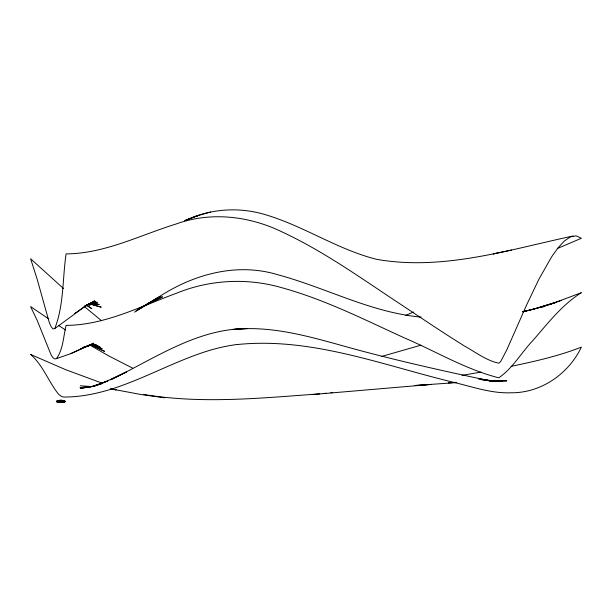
<?xml version="1.0" encoding="UTF-8"?>
<svg xmlns="http://www.w3.org/2000/svg" width="612" height="612" viewBox="0 0 612 612"><rect width="100%" height="100%" fill="white"/><g stroke="black" fill="none" stroke-linecap="round" stroke-linejoin="round"><path stroke-width="0.92" d="M61.506 401.457L59.678 401.564M61.116 401.686L60.963 402.015M63.518 288.543L30.6 258.754L37.164 279.217L49.205 322.241L51.125 326.678L52.961 328.919L54.736 328.613C64 305.143 62.432 278.621 66.088 253.903C104.751 253.62 139.75 235.26 175.927 224.053C210.597 211.415 249.176 215.921 281.971 231.872C325.492 252.113 364.408 280.61 404.433 306.796C424.315 320.053 444.151 333.387 464.454 346.01C475.578 352.175 486.173 360.468 498.795 363.214L500.67 361.554L506.874 349.689L526.649 304.868L538.812 279.416L551.565 256.925L557.945 247.959L564.203 241.143L570.254 236.943L576.014 235.827L581.4 238.267L557.486 248.457M48.776 318.982L30.6 306.604L37.164 320.336L51.125 354.991L52.961 357.683L54.736 358.953L56.495 358.601C63.334 349.123 63.319 336.409 66.088 325.4C105.004 325.087 140.202 306.551 175.927 293.462C209.442 279.608 247.164 277.618 281.971 287.762C324.651 299.482 364.331 319.617 404.433 337.923C435.759 351.273 465.656 369.418 498.795 377.811C512.588 368.416 521.217 352.856 532.616 340.808C547.618 323.664 561.839 304.906 581.4 292.674L548.796 304.937M87.011 304.853L95.227 301.41L84.379 306.658L94.722 300.821L84.632 306.65L54.736 328.613M75.704 312.862L74.725 313.551L84.632 306.65M157.399 297.891L157.995 297.516C193.025 274.344 236.653 262.135 277.909 274.78C325.982 287.694 370.872 312.556 421.102 317.108M134.602 312.12L157.995 297.516L136.132 310.797L159.319 296.981L137.868 309.511L160.818 296.736L139.811 308.264L162.501 296.789L141.961 307.048M56.495 358.601L70.747 353.652L93.69 343.225L80.386 349.016L93.682 343.822L82.559 347.555M70.747 353.652L81.212 348.909M405.764 315.394L413.421 312.013M184.602 220.84C209.939 208.585 239.437 206.542 266.274 214.965C304.378 226.394 337.885 249.635 376.602 259.32C442.782 271.047 508.962 249.681 573.176 235.972M197.684 215.784L185.13 220.519L197.301 215.768L196.942 215.914L210.452 211.982M540.84 307.675L545.261 306.153M84.548 305.893L96.176 301.938L89.712 303.583M561.648 300.331L536.839 308.264L522.572 311.913M82.643 347.616L94.156 344.181L87.952 345.543M420.911 345.183L381.284 356.559M101.332 383.839L93.33 386.088L107.888 380.993L94.47 386.08L108.852 380.213L126.5 371.935L110.497 379.845C154.109 358.946 196.597 328.659 246.888 328.621L232.468 329.493C276.961 324.773 320.053 339.958 362.434 351.173C404.838 362.388 447.663 371.935 490.579 380.939L478.309 378.706L494.419 381.375L481.621 379.639L502.582 381.528L490.396 381.062M101.462 383.778L92.764 386.203L80.386 388.444L92.733 386.379L79.996 387.625L85.619 387.274M523.398 311.661L536.839 308.264L556.713 302.198L532.501 309.45L522.587 311.699M511.066 366.366C534.85 361.363 558.741 356.054 581.4 347.088C568.647 373.825 541.031 393.133 511.028 392.774C492.056 393.547 473.849 387.274 455.665 382.821C384.061 365.769 312.197 336.875 237.364 344.533M511.601 250.094L493.241 253.896L496.638 253.207M87.967 345.811L95.067 344.487L89.536 345.015L98.019 345.627L93.514 344.923M481.001 372.096L462.052 375.355M88.641 304.202L97.522 302.81L90.415 303.361M323.266 393.524L326.097 393.233M330.817 392.751L332.706 392.56M319.739 393.853C261.232 398.068 201.616 404.241 143.384 394.403M456.254 382.607L414.408 385.537L431.185 384.428L311.936 394.595M88.434 387.09L91.249 386.914M89.757 345.321L96.375 344.908L91.831 344.77M488.873 380.763L495.292 380.412L489.569 380.672M455.971 382.37L448.367 382.76L456.69 382.378M494.733 381.008L506.751 380.878L490.35 380.978M61.139 401.862L57.849 401.847L57.849 401.181M60.282 400.868L57.046 400.898L57.046 402.084L64.796 402.084L64.796 400.868L61.85 400.898M57.046 400.99L64.796 400.99M57.046 401.036L64.796 401.036M57.046 401.197L64.796 401.197M57.046 401.319L64.796 401.334M57.046 401.441L64.796 401.441M57.046 401.625L64.796 401.625M57.199 401.724L57.123 401.12M58.951 401.724L59.02 401.12M62.057 401.686L62.126 401.296M62.914 401.724L62.914 401.12M57.046 401.816L64.796 401.832M57.046 401.954L64.796 401.969M490.243 381.016L491.964 381.039M88.809 303.858L99.213 304.424L93.636 303.835M80.31 385.774L91.578 386.562M164.682 397.808L141.364 394.572L110.657 388.842M110.634 388.964L116.112 389.836L111.568 388.972M90.882 344.954L99.963 346.82L92.764 344.831M89.773 303.896L101.21 307.186L89.428 303.766M102.778 383.38L65.622 369.671L30.6 354.455C42.985 365.226 48.34 381.253 58.262 393.876A178.834 32.75 -90 0 0 63.946 397.05C117.03 396.989 161.721 364.385 211.132 349.934A157.513 136.193 -5.5 0 1 237.349 344.441M90.76 344.778L102.15 348.664L92.695 344.984M88.335 304.539L90.109 305.204L88.411 304.386M90.913 344.87L104.537 351.334L91.242 344.816M132.789 368.202L109.013 356.069L90.048 345.145M86.445 305.197L91.838 308.678L86.422 305.067M58.729 325.523L65.622 330.044M101.592 320.749L84.112 306.344M64.566 401.12L64.558 402.138M63.74 400.806L63.816 401.288M63.495 401.487L63.495 402.015M63.419 402.015L63.38 400.439L58.882 400.439L58.89 402.015M61.973 400.806L61.973 401.288M61.85 401.571L61.85 400.149L59.999 400.149L59.999 401.457M61.583 401.487L61.583 402.015M61.039 401.296L61.139 402.138M60.894 401.487L60.894 402.015M59.678 401.296L59.655 401.702M59.548 400.937L59.609 401.686M59.479 400.937L59.479 401.418M58.79 401.22L58.813 402.015M57.735 400.937L57.735 401.418M57.666 400.937L57.666 401.418M57.474 401.12L57.474 401.724L57.398 401.12M57.321 401.487L57.253 402.015"/></g></svg>
